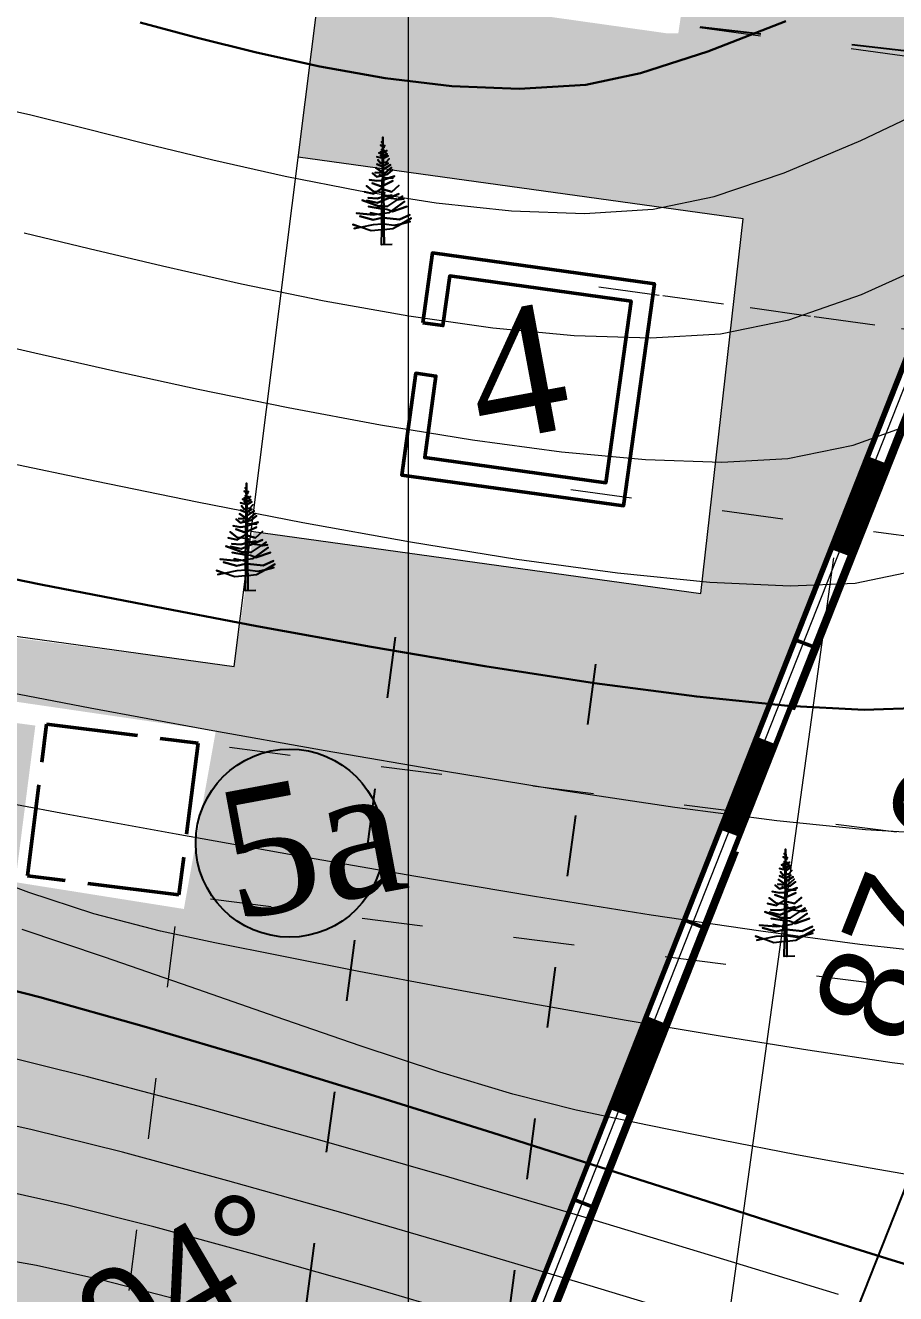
# Model space of a CAD drawing. Header units: feet. Extents: x 3381 to 683784, y 675186 to 4376258.
# Drawn here: x 682175.85 to 682192.94, y 4375664.96 to 4375689.85 of the extents above; entities that cross this region are included whole.
import ezdxf

# ---------------------------------------------------------------- set-up
doc = ezdxf.new("R2010")
doc.units = ezdxf.units.FT
doc.header["$MEASUREMENT"] = 0
doc.header["$PDMODE"] = 34
doc.header["$PDSIZE"] = 0.01
for name, pattern in [('ACAD_ISO02W100', [15, 12, -3]), ('ACAD_ISO03W100', [30, 12, -18]), ('DUZ', [0])]:
    doc.linetypes.add(name, pattern=pattern)
doc.layers.get('0').update_dxf_attribs({"linetype": 'CONTINUOUS'})
doc.layers.get('Defpoints').update_dxf_attribs({"linetype": 'CONTINUOUS'})
for name, color, linetype, lineweight in [('ANA HORIZONTAL', 24, 'CONTINUOUS', 30), ('HORIZANTAL', 24, 'CONTINUOUS', 13), ('km setka', 170, 'CONTINUOUS', 15)]:
    doc.layers.add(name, color=color, linetype=linetype, lineweight=lineweight)
doc.layers.add('Aqaclar', color=3, linetype='CONTINUOUS')
doc.layers.add('Layer8', color=7, linetype='CONTINUOUS')
doc.styles.get("Standard").update_dxf_attribs({"font": 'arial.ttf', "height": 2})
doc.styles.add('style5', font='ariall.ttf', dxfattribs={"height": 400})
doc.dimstyles.new('ISO-25', dxfattribs={"dimtxt": 2, "dimasz": 1, "dimexe": 1.25, "dimexo": 0.625, "dimtad": 1, "dimtxsty": 'Standard', "dimblk": 'OBLIQUE', "dimcen": 2.5, "dimadec": 0, "dimazin": 0, "dimtfac": 1, "dimtmove": 0, "dimatfit": 3, "dimldrblk": 'OBLIQUE', "dimfxl": 1, "dimarcsym": 0})

# ---------------------------------------------------------------- blocks, each defined once
blk = doc.blocks.new('_Oblique')
at = {"color": 0, "linetype": 'ByBlock', "lineweight": -2}
blk.add_line((-0.5, -0.5), (0.5, 0.5), dxfattribs=at)
blk = doc.blocks.new('*D65')
at = {"color": 0, "lineweight": -2, "transparency": 16777216}
for p, q in [((682206.524, 4375715.029), (682212.499, 4375712.668)), ((682179.336, 4375632.128), (682211.336, 4375713.128)), ((682174.524, 4375634.029), (682180.499, 4375631.668))]:
    blk.add_line(p, q, dxfattribs=at)
at = {"layer": 'Defpoints', "color": 0, "lineweight": 18, "transparency": 16777216}
for p in [(682205.943, 4375715.258), (682211.336, 4375713.128), (682173.943, 4375634.258)]:
    blk.add_point(p, dxfattribs=at)
at = {"color": 0, "lineweight": -2, "transparency": 16777216}
for p, rotation in [((682211.336, 4375713.128), 68.44292071496228), ((682179.336, 4375632.128), 248.4429207149623)]:
    blk.add_blockref('_Oblique', p, dxfattribs=dict(at, rotation=rotation))
at = {"color": 0, "lineweight": 18, "transparency": 16777216, "insert": (682193.637, 4375673.299), "char_height": 2, "attachment_point": 5, "rotation": 68.4429}
blk.add_mtext('87,09', dxfattribs=at)
blk = doc.blocks.new('*D48')
at = {"color": 0, "linetype": 'ACAD_ISO03W100', "lineweight": -2, "ltscale": 0.1, "transparency": 16777216}
for p, q in [((682189.672, 4375694.793), (682216.029, 4375691.741)), ((682214.212, 4375686.917), (682214.787, 4375691.885)), ((682189.097, 4375689.826), (682215.453, 4375686.773))]:
    blk.add_line(p, q, dxfattribs=at)
at = {"layer": 'Defpoints', "color": 0, "linetype": 'ACAD_ISO03W100', "lineweight": 18, "ltscale": 0.1, "transparency": 16777216}
for p in [(682189.051, 4375694.865, 243.171), (682214.787, 4375691.885), (682188.476, 4375689.897, 243.171)]:
    blk.add_point(p, dxfattribs=at)
at = {"color": 0, "linetype": 'ACAD_ISO03W100', "lineweight": -2, "ltscale": 0.1, "transparency": 16777216}
for p, rotation in [((682214.787, 4375691.885), 83.39454021314612), ((682214.212, 4375686.917), 263.3945402131461)]:
    blk.add_blockref('_Oblique', p, dxfattribs=dict(at, rotation=rotation))
at = {"color": 0, "linetype": 'ACAD_ISO03W100', "lineweight": 18, "ltscale": 0.1, "transparency": 16777216, "insert": (682212.864, 4375689.591), "char_height": 2, "attachment_point": 5, "rotation": 83.3945}
blk.add_mtext('{\\fArial|b0|i0|c238|p34;5.0}', dxfattribs=at)
blk = doc.blocks.new('*D54')
at = {"color": 0, "linetype": 'ACAD_ISO03W100', "lineweight": -2, "ltscale": 0.1, "transparency": 16777216}
for p, q in [((682183.109, 4375677.845), (682179.234, 4375648.868)), ((682187.047, 4375677.319), (682183.172, 4375648.341)), ((682179.4, 4375650.107), (682183.338, 4375649.58))]:
    blk.add_line(p, q, dxfattribs=at)
at = {"layer": 'Defpoints', "color": 0, "linetype": 'ACAD_ISO03W100', "lineweight": 9, "ltscale": 0.1, "transparency": 16777216}
for p in [(682183.192, 4375678.465), (682187.13, 4375677.938), (682183.338, 4375649.58)]:
    blk.add_point(p, dxfattribs=at)
at = {"color": 0, "linetype": 'ACAD_ISO03W100', "lineweight": -2, "ltscale": 0.1, "transparency": 16777216}
for p, rotation in [((682179.4, 4375650.107), 172.3837789304627), ((682183.338, 4375649.58), 352.3837789304627)]:
    blk.add_blockref('_Oblique', p, dxfattribs=dict(at, rotation=rotation))
at = {"color": 0, "linetype": 'ACAD_ISO03W100', "lineweight": 18, "ltscale": 0.1, "transparency": 16777216, "insert": (682181.587, 4375651.475), "char_height": 2, "attachment_point": 5, "rotation": 352.3838}
blk.add_mtext('{\\fArial|b0|i0|c238|p34;4.0}', dxfattribs=at)
blk = doc.blocks.new('*D34')
at = {"color": 0, "lineweight": -2, "transparency": 16777216}
for p, q in [((682085.389, 4375668.968), (682084.906, 4375665.321)), ((682085.07, 4375666.56), (682182.69, 4375653.636)), ((682183.009, 4375656.045), (682182.526, 4375652.397))]:
    blk.add_line(p, q, dxfattribs=at)
at = {"layer": 'Defpoints', "color": 0, "lineweight": 9, "transparency": 16777216}
for p in [(682085.471, 4375669.588), (682183.091, 4375656.664), (682182.69, 4375653.636)]:
    blk.add_point(p, dxfattribs=at)
at = {"color": 0, "lineweight": -2, "transparency": 16777216}
for p, rotation in [((682085.07, 4375666.56), 172.4585361197717), ((682182.69, 4375653.636), 352.4585361197717)]:
    blk.add_blockref('_Oblique', p, dxfattribs=dict(at, rotation=rotation))
at = {"color": 0, "lineweight": 18, "transparency": 16777216, "insert": (682134.096, 4375661.73), "char_height": 2, "attachment_point": 5, "rotation": 352.4585}
blk.add_mtext('{\\fArial|b0|i0|c238|p34;98.50}', dxfattribs=at)
blk = doc.blocks.new('*D31')
at = {"color": 0, "lineweight": -2, "transparency": 16777216}
blk.add_line((682088.606, 4375674.769), (682089.381, 4375676.282), dxfattribs=at)
blk.add_arc((682086.143, 4375669.959), 5.853, 352.4341, 62.879, dxfattribs=at)
at = {"layer": 'Defpoints', "color": 0, "lineweight": 30, "transparency": 16777216}
for p in [(682088.321, 4375674.213), (682087.459, 4375672.531), (682091.772, 4375671.565), (682086.143, 4375669.959), (682182.797, 4375657.122)]:
    blk.add_point(p, dxfattribs=at)
at = {"color": 0, "lineweight": -2, "transparency": 16777216}
for p, rotation in [((682088.811, 4375675.169), 152.8790078116275), ((682091.945, 4375669.189), 262.4341392840525)]:
    blk.add_blockref('_Oblique', p, dxfattribs=dict(at, rotation=rotation))
at = {"color": 0, "lineweight": 18, "transparency": 16777216, "insert": (682092.785, 4375673.44), "char_height": 2, "attachment_point": 5, "rotation": 297.6566}
blk.add_mtext('70°', dxfattribs=at)
blk = doc.blocks.new('*D32')
at = {"color": 0, "lineweight": -2, "transparency": 16777216}
blk.add_arc((682182.762, 4375657.126), 7.21, 68.4429, 172.4341, dxfattribs=at)
at = {"layer": 'Defpoints', "color": 0, "lineweight": 30, "transparency": 16777216}
for p in [(682205.683, 4375715.144), (682086.143, 4375669.959), (682177.424, 4375661.972), (682182.797, 4375657.122), (682173.825, 4375634.503)]:
    blk.add_point(p, dxfattribs=at)
at = {"color": 0, "lineweight": -2, "transparency": 16777216}
for p, rotation in [((682185.411, 4375663.832), 338.4429207148453), ((682175.615, 4375658.076), 262.4341392845762)]:
    blk.add_blockref('_Oblique', p, dxfattribs=dict(at, rotation=rotation))
at = {"color": 0, "lineweight": 18, "transparency": 16777216, "insert": (682178.276, 4375664.762), "char_height": 2, "attachment_point": 5, "rotation": 30.4385}
blk.add_mtext('104°', dxfattribs=at)

msp = doc.modelspace()

# ---------------------------------------------------------------- hatches: boundary and pattern name
at = {"lineweight": 25}
h = msp.add_hatch(dxfattribs=at)
h.set_pattern_fill('GRASS', color=3)
h.set_pattern_definition([(90, (1287.3136, 801.1559), (-0.707106781, 0.707106781), [0.1875, -1.226713563]), (45, (1287.3136, 801.1559), (-0.70710678119, 0.70710678119), [0.1875, -0.8125]), (135, (1287.3136, 801.1559), (-0.70710678119, -0.70710678119), [0.1875, -0.8125])])
edge = h.paths.add_edge_path(flags=16)
edge.add_arc((682100.284, 4375677.651), 3.56, 0, 360)
edge = h.paths.add_edge_path()
edge.add_arc((682165.941, 4375648.566), 2.121, 0, 360)
edge = h.paths.add_edge_path()
edge.add_line((682103.076, 4375679.859), (682107.613, 4375679.251))
edge.add_line((682107.613, 4375679.251), (682108.001, 4375682.14))
edge.add_line((682108.001, 4375682.14), (682100.674, 4375683.13))
edge.add_line((682100.674, 4375683.13), (682102.815, 4375698.986))
edge.add_line((682102.815, 4375698.986), (682111.188, 4375697.855))
edge.add_line((682111.188, 4375697.855), (682111.915, 4375703.238))
edge.add_line((682111.915, 4375703.238), (682107.263, 4375703.91))
edge.add_line((682107.263, 4375703.91), (682108.077, 4375709.551))
edge.add_line((682108.077, 4375709.551), (682116.199, 4375708.398))
edge.add_line((682116.199, 4375708.398), (682119.945, 4375735.513))
edge.add_line((682119.945, 4375735.513), (682120.038, 4375736.202))
edge.add_line((682120.038, 4375736.202), (682119.768, 4375735.709))
edge.add_line((682119.768, 4375735.709), (682082.23, 4375662.38))
edge.add_line((682082.23, 4375662.38), (682173.825, 4375634.503))
edge.add_line((682173.825, 4375634.503), (682205.683, 4375715.144))
edge.add_line((682205.683, 4375715.144), (682198.572, 4375717.865))
edge.add_line((682198.572, 4375717.865), (682196.818, 4375713.281))
edge.add_line((682196.818, 4375713.281), (682188.454, 4375716.215))
edge.add_arc((682347.883, 4375651.33), 172.127, 157.85455, 159.31778)
edge.add_line((682186.849, 4375712.122), (682200.214, 4375710.326))
edge.add_line((682200.214, 4375710.326), (682199.472, 4375705.078))
edge.add_line((682199.472, 4375705.078), (682186.143, 4375706.885))
edge.add_arc((682186.443, 4375703.744), 3.155, 95.4615, 167.5925)
edge.add_line((682183.362, 4375704.422), (682183.362, 4375703.467))
edge.add_line((682183.362, 4375703.467), (682185.028, 4375703.86))
edge.add_line((682185.028, 4375703.86), (682190.62, 4375702.881))
edge.add_line((682190.62, 4375702.881), (682188.67, 4375689.698))
edge.add_line((682188.67, 4375689.698), (682188.451, 4375689.698))
edge.add_line((682188.451, 4375689.698), (682183.362, 4375690.415))
edge.add_line((682183.362, 4375690.415), (682183.973, 4375695.783))
edge.add_line((682183.973, 4375695.783), (682189.076, 4375695.084))
edge.add_line((682189.076, 4375695.084), (682189.427, 4375697.646))
edge.add_line((682189.427, 4375697.646), (682184.247, 4375698.356))
edge.add_line((682184.247, 4375698.356), (682184.843, 4375703.444))
edge.add_line((682184.843, 4375703.444), (682183.262, 4375703.235))
edge.add_line((682183.262, 4375703.235), (682181.206, 4375687.269))
edge.add_line((682181.206, 4375687.269), (682189.942, 4375686.06))
edge.add_line((682189.942, 4375686.06), (682189.111, 4375678.704))
edge.add_line((682189.111, 4375678.704), (682180.328, 4375679.919))
edge.add_line((682180.328, 4375679.919), (682179.949, 4375677.269))
edge.add_line((682179.949, 4375677.269), (682173.822, 4375678.073))
edge.add_arc((682173.385, 4375668.082), 10, 87.4993, 110.7786)
edge.add_line((682169.838, 4375677.432), (682179.587, 4375676.005))
edge.add_line((682179.587, 4375676.005), (682178.96, 4375672.511))
edge.add_line((682178.96, 4375672.511), (682175.65, 4375673.037))
edge.add_line((682175.65, 4375673.037), (682176.043, 4375676.111))
edge.add_line((682176.043, 4375676.111), (682173.512, 4375676.446))
edge.add_line((682173.512, 4375676.446), (682173.107, 4375673.384))
edge.add_line((682173.107, 4375673.384), (682169.783, 4375673.824))
edge.add_line((682169.783, 4375673.824), (682170.135, 4375676.921))
edge.add_line((682170.135, 4375676.921), (682169.341, 4375677.228))
edge.add_arc((682173.555, 4375667.869), 10.263, 114.2395, 179.0096)
edge.add_line((682163.293, 4375668.047), (682162.943, 4375665.411))
edge.add_line((682162.943, 4375665.411), (682159.957, 4375665.738))
edge.add_line((682159.957, 4375665.738), (682159.076, 4375660.875))
edge.add_line((682159.076, 4375660.875), (682150.367, 4375662.088))
edge.add_line((682150.367, 4375662.088), (682151.054, 4375666.989))
edge.add_line((682151.054, 4375666.989), (682144.128, 4375667.908))
edge.add_line((682144.128, 4375667.908), (682144.563, 4375671.182))
edge.add_arc((682141.589, 4375671.577), 3, 352.4412, 442.1402)
edge.add_line((682141.999, 4375674.549), (682130.113, 4375676.189))
edge.add_line((682130.113, 4375676.189), (682128.842, 4375666.772))
edge.add_line((682128.842, 4375666.772), (682121.539, 4375667.751))
edge.add_line((682121.539, 4375667.751), (682122.793, 4375677.2))
edge.add_line((682122.793, 4375677.2), (682119.777, 4375677.622))
edge.add_line((682119.777, 4375677.622), (682118.516, 4375668.117))
edge.add_line((682118.516, 4375668.117), (682117.086, 4375668.391))
edge.add_line((682117.086, 4375668.391), (682106.365, 4375669.935))
edge.add_line((682106.365, 4375669.935), (682107.414, 4375677.765))
edge.add_line((682107.414, 4375677.765), (682103.794, 4375678.25))
edge.add_arc((682100.284, 4375677.651), 3.56, 9.688, 38.3434)
at = {"lineweight": 50}
h = msp.add_hatch(dxfattribs=at)
h.set_pattern_fill('ANSI31', scale=0.3, angle=76.0049)
h.set_pattern_definition([(121.004872172, (4762651.412197, 2652636.52185), (-0.0321421312917, -0.01931666109934), [])])
h.paths.add_polyline_path([(682191.684, 4375679.607), (682192.386, 4375681.362), (682192.757, 4375681.214), (682192.067, 4375679.464)])
h = msp.add_hatch(dxfattribs=at)
h.set_pattern_fill('ANSI31', scale=0.3, angle=76.6288)
h.set_pattern_definition([(121.628787469, (4781169.8039, 2697165.95403), (-0.03192988339517, -0.01966551668202), [])])
h.paths.add_polyline_path([(682189.516, 4375674.096), (682190.211, 4375675.853), (682190.582, 4375675.71), (682189.892, 4375673.96)])
h = msp.add_hatch(dxfattribs=at)
h.set_pattern_fill('ANSI31', scale=0.3, angle=76.0049)
h.set_pattern_definition([(121.004872172, (4762647.06842, 2652625.532037), (-0.0321421312917, -0.01931666109934), [])])
h.paths.add_polyline_path([(682187.34, 4375668.617), (682188.042, 4375670.372), (682188.414, 4375670.224), (682187.724, 4375668.474)])

# ---------------------------------------------------------------- linework, layer by layer
at = {"color": 7, "linetype": 'ACAD_ISO03W100', "lineweight": 18, "ltscale": 0.1}
for p, q in [((682189.095, 4375689.812), (682215.624, 4375686.15)), ((682187.109, 4375684.724, 243.171), (682214.898, 4375680.888, 243.171)), ((682188.369, 4375684.55), (682214.898, 4375680.888)), ((682186.56, 4375680.744, 243.171), (682214.348, 4375676.908, 243.171)), ((682179.859, 4375675.684), (682213.672, 4375671.406)), ((682179.482, 4375672.708), (682213.296, 4375668.43)), ((682178.784, 4375672.166), (682175.891, 4375649.306))]:
    msp.add_line(p, q, dxfattribs=at)
at = {"color": 7, "lineweight": 18}
msp.add_line((682191.721, 4375679.401), (682187.357, 4375647.783), dxfattribs=at)
at = {"color": 7, "lineweight": 50}
for p, q in [((682190.964, 4375677.796), (682191.327, 4375677.657)), ((682188.801, 4375672.289), (682189.163, 4375672.15)), ((682186.621, 4375666.806), (682186.983, 4375666.667))]:
    msp.add_line(p, q, dxfattribs=at)
at = {"color": 7, "linetype": 'ACAD_ISO02W100', "lineweight": 50, "ltscale": 0.15}
for p, q in [((682175.886, 4375673.163, 688.5), (682176.262, 4375676.139, 688.5)), ((682176.262, 4375676.139, 688.5), (682179.239, 4375675.763, 688.5)), ((682179.239, 4375675.763, 688.5), (682178.862, 4375672.786, 688.5)), ((682178.862, 4375672.786, 688.5), (682175.886, 4375673.163, 688.5))]:
    msp.add_line(p, q, dxfattribs=at)
at = {"color": 6, "linetype": 'ACAD_ISO02W100', "lineweight": 40, "elevation": 374.953}
msp.add_lwpolyline([(682207.23, 4375740.233), (682222.258, 4375723.541), (682213.835, 4375725.27), (682195.096, 4375719.624), (682206.391, 4375715.474), (682174.113, 4375633.919), (682081.49, 4375662.079), (682124.812, 4375746.714), (682183.067, 4375724.363), (682204.2, 4375732.115), (682207.23, 4375740.233)], dxfattribs=at)
at = {"color": 7, "lineweight": 30}
for points in [[(682193.828, 4375720.109), (682206.203, 4375715.373), (682174.061, 4375634.013), (682081.656, 4375662.137), (682124.847, 4375746.509), (682184.486, 4375723.684)], [(682193.686, 4375719.735), (682205.683, 4375715.144), (682173.825, 4375634.503), (682082.23, 4375662.38), (682125.039, 4375746.007), (682184.343, 4375723.311)]]:
    msp.add_lwpolyline(points, dxfattribs=at)
at = {"color": 1, "lineweight": 0}
msp.add_lwpolyline([(682081.943, 4375662.258), (682124.943, 4375746.258), (682205.943, 4375715.258), (682173.943, 4375634.258)], close=True, dxfattribs=at)
at = {"color": 7, "lineweight": 50}
for points in [[(682184.595, 4375723.244), (682184.77, 4375723.605), (682159.447, 4375733.287), (682120.553, 4375738.12), (682085.507, 4375669.657), (682183.056, 4375656.669), (682198.833, 4375696.585), (682198.474, 4375696.727), (682182.797, 4375657.122), (682086.143, 4375669.959), (682120.832, 4375737.687), (682159.346, 4375732.913), (682184.595, 4375723.244)], [(682191.685, 4375679.606), (682192.386, 4375681.362), (682192.757, 4375681.214), (682192.066, 4375679.464), (682191.702, 4375679.599)], [(682189.516, 4375674.096), (682190.211, 4375675.853), (682190.582, 4375675.71), (682189.89, 4375673.961), (682189.516, 4375674.096)], [(682187.341, 4375668.617), (682188.042, 4375670.372), (682188.414, 4375670.225), (682187.722, 4375668.474), (682187.359, 4375668.61)]]:
    msp.add_lwpolyline(points, dxfattribs=at)
at = {"color": 7, "lineweight": 18}
for points in [[(682179.949, 4375677.269), (682183.362, 4375704.422, -0.312203), (682185.913, 4375706.83), (682186.143, 4375706.885)], [(682144.128, 4375667.908), (682162.943, 4375665.411), (682163.472, 4375669.397, -0.415845), (682174.756, 4375677.988), (682179.949, 4375677.269)]]:
    msp.add_lwpolyline(points, format="xyb", dxfattribs=at)
at = {"color": 7, "lineweight": 18, "elevation": 243.171}
msp.add_lwpolyline([(682180.283, 4375679.926), (682189.111, 4375678.704), (682189.942, 4375686.06), (682181.206, 4375687.269)], dxfattribs=at)
at = {"color": 7, "lineweight": 50, "elevation": 243.171, "flags": 128}
msp.add_lwpolyline([(682183.652, 4375684.015), (682184.048, 4375683.961), (682184.183, 4375684.936), (682187.744, 4375684.444), (682187.25, 4375680.878), (682183.689, 4375681.37), (682183.911, 4375682.97), (682183.515, 4375683.025), (682183.238, 4375681.029), (682187.597, 4375680.426), (682188.2, 4375684.784), (682183.842, 4375685.387), (682183.652, 4375684.015)], dxfattribs=at)
at = {"color": 7, "linetype": 'DUZ', "lineweight": 25}
msp.add_circle((682181.038, 4375673.804, 1662.3), 1.846, dxfattribs=at)
at = {"linetype": 'Continuous'}
msp.add_open_spline([(682133.915, 4375868.228), (682135.736, 4375864.758), (682142.042, 4375852.74), (682151.939, 4375834.758), (682165.934, 4375815.494), (682176.705, 4375795.296), (682187.668, 4375777.411), (682196.796, 4375760.007), (682210.211, 4375741.486), (682226.81, 4375727.197), (682238.346, 4375712.36), (682246.276, 4375701.878), (682257.594, 4375689.959), (682265.843, 4375679.267), (682270.287, 4375673.507)], degree=3, knots=[0, 0, 0, 0, 11.75951, 40.72321, 61.46233, 83.054979, 109.290717, 124.392744, 141.962718, 177.533008, 189.558821, 198.276488, 216.955448, 238.768866, 238.768866, 238.768866, 238.768866], dxfattribs=at)
at = {"layer": 'ANA HORIZONTAL', "color": 32, "lineweight": 30}
for points, elevation in [([(682178.104, 4375689.909), (682179.204, 4375689.619), (682180.385, 4375689.322), (682181.627, 4375689.045), (682182.913, 4375688.817), (682184.225, 4375688.663), (682185.546, 4375688.612), (682186.856, 4375688.69), (682187.927, 4375688.914), (682189.253, 4375689.341), (682190.784, 4375689.937)], 692.5), ([(682164.375, 4375679.522), (682165.371, 4375679.653), (682166.473, 4375679.796), (682167.525, 4375679.93), (682168.371, 4375680.033), (682168.856, 4375680.083), (682169.23, 4375680.106), (682169.523, 4375680.116), (682169.815, 4375680.111), (682170.188, 4375680.088), (682170.573, 4375680.019), (682171.431, 4375679.845), (682172.693, 4375679.586), (682174.289, 4375679.259), (682176.151, 4375678.883), (682178.21, 4375678.479), (682180.395, 4375678.064), (682182.64, 4375677.657), (682184.873, 4375677.278), (682187.027, 4375676.946), (682189.033, 4375676.679), (682190.82, 4375676.497), (682192.321, 4375676.418), (682193.466, 4375676.461)], 690), ([(682194.076, 4375665.251), (682192.869, 4375665.617), (682191.282, 4375666.117), (682189.394, 4375666.722), (682187.283, 4375667.399), (682185.028, 4375668.117), (682182.707, 4375668.845), (682180.398, 4375669.552), (682178.18, 4375670.207), (682176.132, 4375670.778), (682174.331, 4375671.235)], 687.5)]:
    msp.add_lwpolyline(points, dxfattribs=dict(at, elevation=elevation))
at = {"layer": 'Aqaclar', "color": 3}
for points in [[(682183.053, 4375685.556), (682182.841, 4375685.549), (682182.845, 4375685.843), (682182.637, 4375685.82), (682182.427, 4375685.895), (682182.277, 4375685.949), (682182.427, 4375685.895), (682182.302, 4375685.868), (682182.427, 4375685.895), (682182.681, 4375685.949), (682182.846, 4375685.956), (682182.845, 4375685.843), (682182.89, 4375685.848), (682182.894, 4375685.551), (682182.89, 4375685.848), (682183.066, 4375685.868), (682183.233, 4375685.962), (682183.401, 4375686.006), (682183.233, 4375685.962), (682183.426, 4375686.071), (682183.233, 4375685.962), (682183.092, 4375685.925), (682182.889, 4375685.955), (682182.89, 4375685.848), (682182.889, 4375685.955), (682182.871, 4375685.957), (682182.846, 4375685.956), (682182.848, 4375686.079), (682182.845, 4375686.079), (682182.675, 4375686.038), (682182.416, 4375686.111), (682182.675, 4375686.038), (682182.845, 4375686.079), (682182.848, 4375686.079), (682182.848, 4375686.125), (682182.839, 4375686.127), (682182.624, 4375686.176), (682182.754, 4375686.147), (682182.681, 4375686.135), (682182.353, 4375686.168), (682182.681, 4375686.135), (682182.754, 4375686.147), (682182.849, 4375686.161), (682182.848, 4375686.125), (682182.849, 4375686.161), (682182.886, 4375686.167), (682182.889, 4375685.955), (682182.887, 4375686.079), (682182.889, 4375686.079), (682183.193, 4375686.046), (682183.395, 4375686.135), (682183.193, 4375686.046), (682182.887, 4375686.079), (682182.886, 4375686.167), (682182.997, 4375686.184), (682183.294, 4375686.395), (682183.032, 4375686.209), (682183.054, 4375686.2), (682183.338, 4375686.297), (682183.054, 4375686.2), (682182.946, 4375686.241), (682182.885, 4375686.25), (682182.886, 4375686.167), (682182.885, 4375686.25), (682182.85, 4375686.256), (682182.849, 4375686.161), (682182.85, 4375686.256), (682182.586, 4375686.297), (682182.85, 4375686.256), (682182.85, 4375686.306), (682182.782, 4375686.306), (682182.46, 4375686.427), (682182.782, 4375686.306), (682182.85, 4375686.306), (682182.852, 4375686.408), (682182.763, 4375686.37), (682182.555, 4375686.419), (682182.763, 4375686.37), (682182.883, 4375686.421), (682182.884, 4375686.306), (682182.85, 4375686.306), (682182.884, 4375686.306), (682182.885, 4375686.25), (682182.884, 4375686.306), (682182.965, 4375686.306), (682183.164, 4375686.439), (682183.256, 4375686.5), (682183.164, 4375686.439), (682183.186, 4375686.435), (682183.281, 4375686.451), (682183.186, 4375686.435), (682183.028, 4375686.459), (682183.001, 4375686.472), (682182.883, 4375686.421), (682183.001, 4375686.472), (682183.18, 4375686.548), (682183.001, 4375686.472), (682182.94, 4375686.5), (682183.047, 4375686.524), (682182.94, 4375686.5), (682182.871, 4375686.532), (682182.882, 4375686.527), (682182.882, 4375686.487), (682182.94, 4375686.5), (682182.882, 4375686.487), (682182.883, 4375686.421), (682182.882, 4375686.487), (682182.853, 4375686.481), (682182.852, 4375686.408), (682182.853, 4375686.481), (682182.757, 4375686.459), (682182.58, 4375686.468), (682182.757, 4375686.459), (682182.853, 4375686.481), (682182.854, 4375686.572), (682182.908, 4375686.565), (682182.881, 4375686.569), (682182.882, 4375686.527), (682182.881, 4375686.569), (682182.854, 4375686.572), (682182.681, 4375686.597), (682182.548, 4375686.702), (682182.681, 4375686.597), (682182.745, 4375686.588), (682182.681, 4375686.548), (682182.51, 4375686.589), (682182.681, 4375686.548), (682182.745, 4375686.588), (682182.855, 4375686.656), (682182.854, 4375686.572), (682182.881, 4375686.569), (682182.88, 4375686.632), (682183.041, 4375686.589), (682183.18, 4375686.71), (682183.041, 4375686.589), (682182.88, 4375686.632), (682182.879, 4375686.713), (682183.066, 4375686.8), (682182.839, 4375686.694), (682182.656, 4375686.759), (682182.839, 4375686.694), (682182.855, 4375686.702), (682182.855, 4375686.656), (682182.857, 4375686.814), (682182.839, 4375686.808), (682182.751, 4375686.8), (682182.605, 4375686.824), (682182.751, 4375686.8), (682182.839, 4375686.808), (682182.857, 4375686.814), (682182.878, 4375686.821), (682182.879, 4375686.713), (682182.878, 4375686.821), (682183.098, 4375686.897), (682182.992, 4375686.86), (682183.066, 4375686.856), (682182.915, 4375686.864), (682182.801, 4375686.921), (682182.858, 4375686.893), (682182.857, 4375686.814), (682182.878, 4375686.821), (682182.877, 4375686.915), (682182.751, 4375686.881), (682182.662, 4375686.953), (682182.751, 4375686.881), (682182.858, 4375686.91), (682182.858, 4375686.893), (682182.858, 4375686.91), (682182.959, 4375686.937), (682183.06, 4375687.018), (682182.959, 4375686.937), (682182.877, 4375686.915), (682182.876, 4375686.956), (682182.908, 4375686.953), (682183.035, 4375687.067), (682182.908, 4375686.953), (682182.876, 4375686.956), (682182.859, 4375686.958), (682182.858, 4375686.91), (682182.859, 4375686.958), (682182.719, 4375686.97), (682182.859, 4375686.958), (682182.859, 4375686.973), (682182.732, 4375687.059), (682182.859, 4375686.973), (682182.86, 4375687.085), (682182.864, 4375687.083), (682182.751, 4375687.132), (682182.864, 4375687.083), (682182.972, 4375687.148), (682182.874, 4375687.089), (682182.876, 4375686.956), (682182.875, 4375687.023), (682183.016, 4375687.115), (682182.875, 4375687.023), (682182.874, 4375687.159), (682182.934, 4375687.172), (682182.991, 4375687.237), (682182.934, 4375687.172), (682182.874, 4375687.159), (682182.861, 4375687.157), (682182.86, 4375687.085), (682182.861, 4375687.157), (682182.82, 4375687.148), (682182.769, 4375687.213), (682182.82, 4375687.148), (682182.861, 4375687.157), (682182.862, 4375687.25), (682182.751, 4375687.277), (682182.883, 4375687.245), (682182.972, 4375687.294), (682182.883, 4375687.245), (682182.873, 4375687.248), (682182.874, 4375687.159), (682182.873, 4375687.248), (682182.872, 4375687.292), (682182.953, 4375687.334), (682182.872, 4375687.292), (682182.871, 4375687.364), (682182.902, 4375687.358), (682182.871, 4375687.364), (682182.82, 4375687.374), (682182.864, 4375687.366), (682182.862, 4375687.25), (682182.863, 4375687.294), (682182.82, 4375687.302), (682182.863, 4375687.294), (682182.863, 4375687.324), (682182.788, 4375687.35), (682182.863, 4375687.324), (682182.864, 4375687.366), (682182.864, 4375687.405), (682182.839, 4375687.415), (682182.871, 4375687.403), (682182.902, 4375687.391), (682182.927, 4375687.358), (682182.914, 4375687.375), (682182.946, 4375687.399), (682182.902, 4375687.366), (682182.914, 4375687.375), (682182.902, 4375687.391), (682182.871, 4375687.403), (682182.871, 4375687.364), (682182.871, 4375687.403), (682182.87, 4375687.465), (682182.908, 4375687.496), (682182.875, 4375687.469), (682182.896, 4375687.455), (682182.875, 4375687.469), (682182.865, 4375687.475), (682182.82, 4375687.504), (682182.865, 4375687.475), (682182.866, 4375687.535), (682182.839, 4375687.569), (682182.866, 4375687.535), (682182.867, 4375687.658), (682182.87, 4375687.472), (682182.87, 4375687.465), (682182.87, 4375687.472), (682182.865, 4375687.475), (682182.865, 4375687.461), (682182.87, 4375687.465), (682182.858, 4375687.455), (682182.865, 4375687.461), (682182.864, 4375687.405)], [(682180.375, 4375678.765), (682180.164, 4375678.757), (682180.167, 4375679.051), (682179.959, 4375679.028), (682179.75, 4375679.103), (682179.599, 4375679.158), (682179.75, 4375679.103), (682179.625, 4375679.077), (682179.75, 4375679.103), (682180.004, 4375679.158), (682180.169, 4375679.165), (682180.167, 4375679.051), (682180.213, 4375679.057), (682180.216, 4375678.759), (682180.213, 4375679.057), (682180.389, 4375679.077), (682180.555, 4375679.17), (682180.724, 4375679.214), (682180.555, 4375679.17), (682180.749, 4375679.279), (682180.555, 4375679.17), (682180.414, 4375679.133), (682180.211, 4375679.163), (682180.213, 4375679.057), (682180.211, 4375679.163), (682180.193, 4375679.166), (682180.169, 4375679.165), (682180.17, 4375679.287), (682180.168, 4375679.287), (682179.997, 4375679.247), (682179.738, 4375679.319), (682179.997, 4375679.247), (682180.168, 4375679.287), (682180.17, 4375679.287), (682180.171, 4375679.333), (682180.161, 4375679.336), (682179.947, 4375679.384), (682180.076, 4375679.355), (682180.004, 4375679.344), (682179.675, 4375679.376), (682180.004, 4375679.344), (682180.076, 4375679.355), (682180.171, 4375679.37), (682180.171, 4375679.333), (682180.171, 4375679.37), (682180.209, 4375679.375), (682180.211, 4375679.163), (682180.21, 4375679.288), (682180.212, 4375679.287), (682180.515, 4375679.255), (682180.717, 4375679.344), (682180.515, 4375679.255), (682180.21, 4375679.288), (682180.209, 4375679.375), (682180.319, 4375679.392), (682180.616, 4375679.603), (682180.354, 4375679.417), (682180.376, 4375679.409), (682180.661, 4375679.506), (682180.376, 4375679.409), (682180.269, 4375679.449), (682180.208, 4375679.459), (682180.209, 4375679.375), (682180.208, 4375679.459), (682180.172, 4375679.464), (682180.171, 4375679.37), (682180.172, 4375679.464), (682179.909, 4375679.506), (682180.172, 4375679.464), (682180.173, 4375679.514), (682180.105, 4375679.514), (682179.782, 4375679.635), (682180.105, 4375679.514), (682180.173, 4375679.514), (682180.174, 4375679.616), (682180.086, 4375679.579), (682179.877, 4375679.627), (682180.086, 4375679.579), (682180.205, 4375679.63), (682180.207, 4375679.514), (682180.173, 4375679.514), (682180.207, 4375679.514), (682180.208, 4375679.459), (682180.207, 4375679.514), (682180.288, 4375679.514), (682180.487, 4375679.647), (682180.578, 4375679.708), (682180.487, 4375679.647), (682180.509, 4375679.643), (682180.604, 4375679.66), (682180.509, 4375679.643), (682180.351, 4375679.668), (682180.324, 4375679.68), (682180.205, 4375679.63), (682180.324, 4375679.68), (682180.503, 4375679.757), (682180.324, 4375679.68), (682180.263, 4375679.709), (682180.37, 4375679.732), (682180.263, 4375679.709), (682180.193, 4375679.741), (682180.204, 4375679.736), (682180.205, 4375679.696), (682180.263, 4375679.709), (682180.205, 4375679.696), (682180.205, 4375679.63), (682180.205, 4375679.696), (682180.175, 4375679.689), (682180.174, 4375679.616), (682180.175, 4375679.689), (682180.079, 4375679.668), (682179.903, 4375679.676), (682180.079, 4375679.668), (682180.175, 4375679.689), (682180.176, 4375679.781), (682180.231, 4375679.773), (682180.204, 4375679.777), (682180.204, 4375679.736), (682180.204, 4375679.777), (682180.176, 4375679.781), (682180.004, 4375679.805), (682179.871, 4375679.911), (682180.004, 4375679.805), (682180.068, 4375679.796), (682180.004, 4375679.757), (682179.833, 4375679.797), (682180.004, 4375679.757), (682180.068, 4375679.796), (682180.177, 4375679.864), (682180.176, 4375679.781), (682180.204, 4375679.777), (682180.203, 4375679.84), (682180.364, 4375679.797), (682180.503, 4375679.919), (682180.364, 4375679.797), (682180.203, 4375679.84), (682180.202, 4375679.921), (682180.389, 4375680.008), (682180.161, 4375679.903), (682179.978, 4375679.967), (682180.161, 4375679.903), (682180.178, 4375679.91), (682180.177, 4375679.864), (682180.179, 4375680.022), (682180.161, 4375680.016), (682180.073, 4375680.008), (682179.928, 4375680.032), (682180.073, 4375680.008), (682180.161, 4375680.016), (682180.179, 4375680.022), (682180.2, 4375680.029), (682180.202, 4375679.921), (682180.2, 4375680.029), (682180.42, 4375680.105), (682180.314, 4375680.068), (682180.389, 4375680.065), (682180.237, 4375680.073), (682180.124, 4375680.129), (682180.18, 4375680.101), (682180.179, 4375680.022), (682180.2, 4375680.029), (682180.199, 4375680.123), (682180.073, 4375680.089), (682179.985, 4375680.162), (682180.073, 4375680.089), (682180.181, 4375680.118), (682180.18, 4375680.101), (682180.181, 4375680.118), (682180.282, 4375680.145), (682180.383, 4375680.226), (682180.282, 4375680.145), (682180.199, 4375680.123), (682180.199, 4375680.164), (682180.231, 4375680.162), (682180.357, 4375680.275), (682180.231, 4375680.162), (682180.199, 4375680.164), (682180.181, 4375680.166), (682180.181, 4375680.118), (682180.181, 4375680.166), (682180.041, 4375680.178), (682180.181, 4375680.166), (682180.181, 4375680.182), (682180.054, 4375680.267), (682180.181, 4375680.182), (682180.183, 4375680.293), (682180.187, 4375680.291), (682180.073, 4375680.34), (682180.187, 4375680.291), (682180.294, 4375680.356), (682180.197, 4375680.297), (682180.199, 4375680.164), (682180.198, 4375680.231), (682180.338, 4375680.324), (682180.198, 4375680.231), (682180.196, 4375680.367), (682180.256, 4375680.38), (682180.313, 4375680.445), (682180.256, 4375680.38), (682180.196, 4375680.367), (682180.184, 4375680.365), (682180.183, 4375680.293), (682180.184, 4375680.365), (682180.143, 4375680.356), (682180.092, 4375680.421), (682180.143, 4375680.356), (682180.184, 4375680.365), (682180.185, 4375680.458), (682180.073, 4375680.486), (682180.206, 4375680.453), (682180.294, 4375680.502), (682180.206, 4375680.453), (682180.195, 4375680.456), (682180.196, 4375680.367), (682180.195, 4375680.456), (682180.194, 4375680.5), (682180.275, 4375680.542), (682180.194, 4375680.5), (682180.194, 4375680.573), (682180.225, 4375680.567), (682180.194, 4375680.573), (682180.143, 4375680.583), (682180.186, 4375680.574), (682180.185, 4375680.458), (682180.185, 4375680.502), (682180.143, 4375680.51), (682180.185, 4375680.502), (682180.186, 4375680.532), (682180.111, 4375680.558), (682180.186, 4375680.532), (682180.186, 4375680.574), (682180.187, 4375680.614), (682180.161, 4375680.623), (682180.193, 4375680.611), (682180.225, 4375680.599), (682180.25, 4375680.567), (682180.237, 4375680.584), (682180.269, 4375680.607), (682180.225, 4375680.575), (682180.237, 4375680.584), (682180.225, 4375680.599), (682180.193, 4375680.611), (682180.194, 4375680.573), (682180.193, 4375680.611), (682180.192, 4375680.673), (682180.231, 4375680.704), (682180.197, 4375680.677), (682180.218, 4375680.664), (682180.197, 4375680.677), (682180.188, 4375680.683), (682180.143, 4375680.712), (682180.188, 4375680.683), (682180.188, 4375680.743), (682180.161, 4375680.777), (682180.188, 4375680.743), (682180.19, 4375680.866), (682180.192, 4375680.681), (682180.192, 4375680.673), (682180.192, 4375680.681), (682180.188, 4375680.683), (682180.187, 4375680.669), (682180.192, 4375680.673), (682180.18, 4375680.664), (682180.187, 4375680.669), (682180.187, 4375680.614)], [(682190.962, 4375671.584), (682190.75, 4375671.577), (682190.754, 4375671.871), (682190.546, 4375671.848), (682190.337, 4375671.923), (682190.186, 4375671.977), (682190.337, 4375671.923), (682190.211, 4375671.896), (682190.337, 4375671.923), (682190.59, 4375671.977), (682190.755, 4375671.984), (682190.754, 4375671.871), (682190.799, 4375671.876), (682190.803, 4375671.579), (682190.799, 4375671.876), (682190.976, 4375671.896), (682191.142, 4375671.99), (682191.311, 4375672.034), (682191.142, 4375671.99), (682191.336, 4375672.099), (682191.142, 4375671.99), (682191.001, 4375671.953), (682190.798, 4375671.983), (682190.799, 4375671.876), (682190.798, 4375671.983), (682190.78, 4375671.985), (682190.755, 4375671.984), (682190.757, 4375672.107), (682190.755, 4375672.107), (682190.584, 4375672.066), (682190.325, 4375672.139), (682190.584, 4375672.066), (682190.755, 4375672.107), (682190.757, 4375672.107), (682190.758, 4375672.153), (682190.748, 4375672.155), (682190.534, 4375672.204), (682190.663, 4375672.175), (682190.59, 4375672.164), (682190.262, 4375672.196), (682190.59, 4375672.164), (682190.663, 4375672.175), (682190.758, 4375672.189), (682190.758, 4375672.153), (682190.758, 4375672.189), (682190.795, 4375672.195), (682190.798, 4375671.983), (682190.796, 4375672.107), (682190.799, 4375672.107), (682191.102, 4375672.074), (682191.304, 4375672.164), (682191.102, 4375672.074), (682190.796, 4375672.107), (682190.795, 4375672.195), (682190.906, 4375672.212), (682191.203, 4375672.423), (682190.941, 4375672.237), (682190.963, 4375672.228), (682191.247, 4375672.326), (682190.963, 4375672.228), (682190.856, 4375672.269), (682190.794, 4375672.278), (682190.795, 4375672.195), (682190.794, 4375672.278), (682190.759, 4375672.284), (682190.758, 4375672.189), (682190.759, 4375672.284), (682190.496, 4375672.326), (682190.759, 4375672.284), (682190.76, 4375672.334), (682190.691, 4375672.334), (682190.369, 4375672.455), (682190.691, 4375672.334), (682190.76, 4375672.334), (682190.761, 4375672.436), (682190.673, 4375672.398), (682190.464, 4375672.447), (682190.673, 4375672.398), (682190.792, 4375672.45), (682190.794, 4375672.334), (682190.76, 4375672.334), (682190.794, 4375672.334), (682190.794, 4375672.278), (682190.794, 4375672.334), (682190.875, 4375672.334), (682191.073, 4375672.467), (682191.165, 4375672.528), (682191.073, 4375672.467), (682191.096, 4375672.463), (682191.191, 4375672.479), (682191.096, 4375672.463), (682190.938, 4375672.487), (682190.91, 4375672.5), (682190.792, 4375672.45), (682190.91, 4375672.5), (682191.089, 4375672.577), (682190.91, 4375672.5), (682190.849, 4375672.528), (682190.957, 4375672.552), (682190.849, 4375672.528), (682190.78, 4375672.56), (682190.791, 4375672.555), (682190.791, 4375672.515), (682190.849, 4375672.528), (682190.791, 4375672.515), (682190.792, 4375672.45), (682190.791, 4375672.515), (682190.762, 4375672.509), (682190.761, 4375672.436), (682190.762, 4375672.509), (682190.666, 4375672.487), (682190.489, 4375672.496), (682190.666, 4375672.487), (682190.762, 4375672.509), (682190.763, 4375672.601), (682190.818, 4375672.593), (682190.791, 4375672.597), (682190.791, 4375672.555), (682190.791, 4375672.597), (682190.763, 4375672.601), (682190.59, 4375672.625), (682190.458, 4375672.73), (682190.59, 4375672.625), (682190.654, 4375672.616), (682190.59, 4375672.577), (682190.42, 4375672.617), (682190.59, 4375672.577), (682190.654, 4375672.616), (682190.764, 4375672.684), (682190.763, 4375672.601), (682190.79, 4375672.597), (682190.79, 4375672.66), (682190.95, 4375672.617), (682191.089, 4375672.739), (682190.95, 4375672.617), (682190.79, 4375672.66), (682190.789, 4375672.741), (682190.976, 4375672.828), (682190.748, 4375672.722), (682190.565, 4375672.787), (682190.748, 4375672.722), (682190.765, 4375672.73), (682190.764, 4375672.684), (682190.766, 4375672.842), (682190.748, 4375672.836), (682190.66, 4375672.828), (682190.515, 4375672.852), (682190.66, 4375672.828), (682190.748, 4375672.836), (682190.766, 4375672.842), (682190.787, 4375672.849), (682190.789, 4375672.741), (682190.787, 4375672.849), (682191.007, 4375672.925), (682190.901, 4375672.888), (682190.976, 4375672.884), (682190.824, 4375672.892), (682190.71, 4375672.949), (682190.767, 4375672.921), (682190.766, 4375672.842), (682190.787, 4375672.849), (682190.786, 4375672.943), (682190.66, 4375672.909), (682190.571, 4375672.981), (682190.66, 4375672.909), (682190.767, 4375672.938), (682190.767, 4375672.921), (682190.767, 4375672.938), (682190.868, 4375672.965), (682190.969, 4375673.046), (682190.868, 4375672.965), (682190.786, 4375672.943), (682190.786, 4375672.984), (682190.818, 4375672.981), (682190.944, 4375673.095), (682190.818, 4375672.981), (682190.786, 4375672.984), (682190.768, 4375672.986), (682190.767, 4375672.938), (682190.768, 4375672.986), (682190.628, 4375672.998), (682190.768, 4375672.986), (682190.768, 4375673.001), (682190.641, 4375673.087), (682190.768, 4375673.001), (682190.77, 4375673.113), (682190.774, 4375673.111), (682190.66, 4375673.16), (682190.774, 4375673.111), (682190.881, 4375673.176), (682190.784, 4375673.117), (682190.786, 4375672.984), (682190.785, 4375673.051), (682190.925, 4375673.143), (682190.785, 4375673.051), (682190.783, 4375673.187), (682190.843, 4375673.2), (682190.9, 4375673.265), (682190.843, 4375673.2), (682190.783, 4375673.187), (682190.77, 4375673.185), (682190.77, 4375673.113), (682190.77, 4375673.185), (682190.729, 4375673.176), (682190.679, 4375673.241), (682190.729, 4375673.176), (682190.77, 4375673.185), (682190.772, 4375673.278), (682190.66, 4375673.305), (682190.793, 4375673.273), (682190.881, 4375673.322), (682190.793, 4375673.273), (682190.782, 4375673.276), (682190.783, 4375673.187), (682190.782, 4375673.276), (682190.781, 4375673.32), (682190.862, 4375673.362), (682190.781, 4375673.32), (682190.78, 4375673.392), (682190.812, 4375673.386), (682190.78, 4375673.392), (682190.729, 4375673.403), (682190.773, 4375673.394), (682190.772, 4375673.278), (682190.772, 4375673.322), (682190.729, 4375673.33), (682190.772, 4375673.322), (682190.773, 4375673.352), (682190.698, 4375673.378), (682190.773, 4375673.352), (682190.773, 4375673.394), (682190.774, 4375673.433), (682190.748, 4375673.443), (682190.78, 4375673.431), (682190.812, 4375673.419), (682190.837, 4375673.386), (682190.824, 4375673.403), (682190.856, 4375673.427), (682190.812, 4375673.394), (682190.824, 4375673.403), (682190.812, 4375673.419), (682190.78, 4375673.431), (682190.78, 4375673.392), (682190.78, 4375673.431), (682190.779, 4375673.493), (682190.818, 4375673.524), (682190.784, 4375673.497), (682190.805, 4375673.484), (682190.784, 4375673.497), (682190.774, 4375673.503), (682190.729, 4375673.532), (682190.774, 4375673.503), (682190.775, 4375673.563), (682190.748, 4375673.597), (682190.775, 4375673.563), (682190.777, 4375673.686), (682190.779, 4375673.5), (682190.779, 4375673.493), (682190.779, 4375673.5), (682190.774, 4375673.503), (682190.774, 4375673.489), (682190.779, 4375673.493), (682190.767, 4375673.484), (682190.774, 4375673.489), (682190.774, 4375673.433)]]:
    msp.add_lwpolyline(points, dxfattribs=at)
at = {"layer": 'HORIZANTAL', "color": 32, "linetype": 'Continuous', "lineweight": 13}
for points, elevation in [([(682175.057, 4375688.294), (682175.927, 4375688.104), (682176.984, 4375687.844), (682178.197, 4375687.539), (682179.53, 4375687.214), (682180.95, 4375686.895), (682182.423, 4375686.605), (682183.916, 4375686.37), (682185.396, 4375686.215), (682186.827, 4375686.165), (682188.178, 4375686.244), (682189.376, 4375686.495), (682190.748, 4375686.959), (682192.257, 4375687.595), (682193.866, 4375688.358)], 692), ([(682175.824, 4375685.785), (682177.102, 4375685.473), (682178.538, 4375685.132), (682180.09, 4375684.784), (682181.717, 4375684.45), (682183.376, 4375684.155), (682185.026, 4375683.919), (682186.624, 4375683.766), (682188.129, 4375683.719), (682189.5, 4375683.799), (682190.841, 4375684.077), (682192.27, 4375684.575), (682193.764, 4375685.244)], 691.5), ([(682174.69, 4375683.735), (682176.032, 4375683.427), (682177.565, 4375683.08), (682179.24, 4375682.717), (682181.007, 4375682.356), (682182.819, 4375682.017), (682184.626, 4375681.72), (682186.378, 4375681.485), (682188.028, 4375681.333), (682189.525, 4375681.282), (682190.822, 4375681.353), (682192.107, 4375681.617), (682193.401, 4375682.077)], 691), ([(682175.432, 4375681.287), (682177.241, 4375680.905), (682179.219, 4375680.502), (682181.299, 4375680.098), (682183.414, 4375679.717), (682185.496, 4375679.38), (682187.477, 4375679.109), (682189.291, 4375678.925), (682190.869, 4375678.851), (682192.144, 4375678.907), (682193.431, 4375679.177)], 690.5), ([(682175.006, 4375676.863), (682177.119, 4375676.462), (682179.385, 4375676.042), (682181.734, 4375675.62), (682184.1, 4375675.214), (682186.413, 4375674.838), (682188.604, 4375674.511), (682190.606, 4375674.249), (682192.35, 4375674.068), (682193.766, 4375673.984)], 689.5), ([(682174.693, 4375674.744), (682176.647, 4375674.379), (682178.809, 4375673.984), (682181.108, 4375673.572), (682183.476, 4375673.161), (682185.843, 4375672.765), (682188.138, 4375672.399), (682190.293, 4375672.079), (682192.237, 4375671.821), (682193.901, 4375671.64)], 689), ([(682194.368, 4375669.3), (682192.868, 4375669.494), (682191.214, 4375669.737), (682189.456, 4375670.018), (682187.644, 4375670.324), (682185.831, 4375670.645), (682184.065, 4375670.97), (682182.399, 4375671.286), (682180.883, 4375671.583), (682179.568, 4375671.849), (682178.504, 4375672.073), (682177.189, 4375672.413), (682175.913, 4375672.834), (682174.694, 4375673.295)], 688.5), ([(682193.834, 4375667.183), (682192.439, 4375667.422), (682190.989, 4375667.687), (682189.52, 4375667.971), (682188.067, 4375668.265), (682186.664, 4375668.562), (682185.418, 4375668.876), (682183.988, 4375669.307), (682182.422, 4375669.822), (682180.77, 4375670.391), (682179.081, 4375670.983), (682177.403, 4375671.564), (682175.785, 4375672.105)], 688), ([(682191.817, 4375664.946), (682189.331, 4375665.704), (682186.753, 4375666.479), (682184.161, 4375667.244), (682181.632, 4375667.973), (682179.242, 4375668.64), (682177.069, 4375669.217), (682175.189, 4375669.68), (682173.68, 4375670), (682172.791, 4375670.137), (682172.336, 4375670.161), (682172.143, 4375670.136), (682172.081, 4375670.111), (682171.972, 4375670.037), (682171.78, 4375669.852), (682171.554, 4375669.498), (682171.35, 4375668.911), (682171.211, 4375668.061), (682171.154, 4375667.171), (682171.126, 4375666.336), (682171.074, 4375665.648), (682170.945, 4375665.205), (682170.694, 4375664.856)], 687), ([(682189.232, 4375664.419), (682186.872, 4375665.134), (682184.465, 4375665.85), (682182.09, 4375666.541), (682179.826, 4375667.178), (682177.754, 4375667.735), (682175.953, 4375668.185), (682174.5, 4375668.5), (682173.644, 4375668.637), (682173.206, 4375668.664), (682173.021, 4375668.642), (682172.963, 4375668.618), (682172.867, 4375668.554), (682172.703, 4375668.398), (682172.515, 4375668.104), (682172.356, 4375667.621), (682172.264, 4375666.92), (682172.236, 4375666.172), (682172.215, 4375665.443), (682172.143, 4375664.798)], 686.5), ([(682184.592, 4375664.506), (682182.408, 4375665.146), (682180.307, 4375665.744), (682178.368, 4375666.271), (682176.672, 4375666.7), (682175.299, 4375667.004), (682174.488, 4375667.139), (682174.073, 4375667.167), (682173.899, 4375667.148), (682173.845, 4375667.126), (682173.75, 4375667.062), (682173.595, 4375666.908), (682173.439, 4375666.621), (682173.339, 4375666.156), (682173.316, 4375665.481), (682173.314, 4375664.757)], 686), ([(682178.882, 4375664.832), (682177.329, 4375665.23), (682176.067, 4375665.514), (682175.318, 4375665.641), (682174.936, 4375665.67), (682174.776, 4375665.653), (682174.726, 4375665.634), (682174.647, 4375665.58), (682174.519, 4375665.454), (682174.394, 4375665.223), (682174.321, 4375664.849)], 685.5)]:
    msp.add_lwpolyline(points, dxfattribs=dict(at, elevation=elevation))
at = {"layer": 'km setka', "flags": 128}
msp.add_lwpolyline([(682183.362, 4375840.33), (682183.362, 4375616.478)], dxfattribs=at)

# ---------------------------------------------------------------- texts
at = {"layer": 'Layer8', "color": 0, "lineweight": 18, "char_height": 2.5, "width": 81.30669, "attachment_point": 7, "rotation": 10.5557, "style": 'style5'}
for s, insert in [('{\\fTimes New Roman|b0|i0|c238|p18;4}', (682184.797, 4375681.632, -1375)), ('{\\fTimes New Roman|b0|i0|c238|p18;5\\fTimes New Roman|b0|i0|c0|p18;a}', (682179.943, 4375672.25, 1377))]:
    msp.add_mtext(s, dxfattribs=dict(at, insert=insert))

# ---------------------------------------------------------------- dimensions: what is measured, and where the dimension line sits
at = {"color": 7, "lineweight": 18}
dim = msp.add_aligned_dim(p1=(682173.943, 4375634.258), p2=(682205.943, 4375715.258), distance=-5.799, dimstyle='ISO-25', dxfattribs=at)
dim.commit()
dim.dimension.update_dxf_attribs({"geometry": '*D65', "text_midpoint": (682193.637, 4375673.299)})
for base, line1, line2, picture, middle in [((682177.424, 4375661.972), ((682182.797, 4375657.122), (682086.143, 4375669.959)), ((682205.683, 4375715.144), (682173.825, 4375634.503)), '*D32', (682178.276, 4375664.762)), ((682091.772, 4375671.565), ((682088.321, 4375674.213), (682087.459, 4375672.531)), ((682182.797, 4375657.122), (682086.143, 4375669.959)), '*D31', (682092.785, 4375673.44))]:
    dim = msp.add_angular_dim_2l(base=base, line1=line1, line2=line2, dimstyle='ISO-25', dxfattribs=at)
    dim.commit()
    dim.dimension.update_dxf_attribs({"geometry": picture, "text_midpoint": middle})
at = {"color": 7, "linetype": 'ACAD_ISO03W100', "lineweight": 18, "ltscale": 0.1}
dim = msp.add_aligned_dim(p1=(682188.476, 4375689.897, 243.171), p2=(682189.051, 4375694.865, 243.171), distance=-25.908, text='{\\fArial|b0|i0|c238|p34;5.0}', dimstyle='ISO-25', dxfattribs=at)
dim.commit()
dim.dimension.update_dxf_attribs({"geometry": '*D48', "text_midpoint": (682212.864, 4375689.591)})
dim = msp.add_linear_dim(base=(682183.338, 4375649.58), p1=(682183.192, 4375678.465), p2=(682187.13, 4375677.938), angle=352.3838, text='{\\fArial|b0|i0|c238|p34;4.0}', dimstyle='ISO-25', dxfattribs=at)
dim.commit()
dim.dimension.update_dxf_attribs({"geometry": '*D54', "text_midpoint": (682181.369, 4375649.843), "dimtype": 161})
at = {"color": 7, "lineweight": 18}
dim = msp.add_aligned_dim(p1=(682085.471, 4375669.588), p2=(682183.091, 4375656.664), distance=-3.055, text='{\\fArial|b0|i0|c238|p34;98.50}', dimstyle='ISO-25', dxfattribs=at)
dim.commit()
dim.dimension.update_dxf_attribs({"geometry": '*D34', "text_midpoint": (682134.096, 4375661.73)})

doc.saveas('drawing.dxf')
